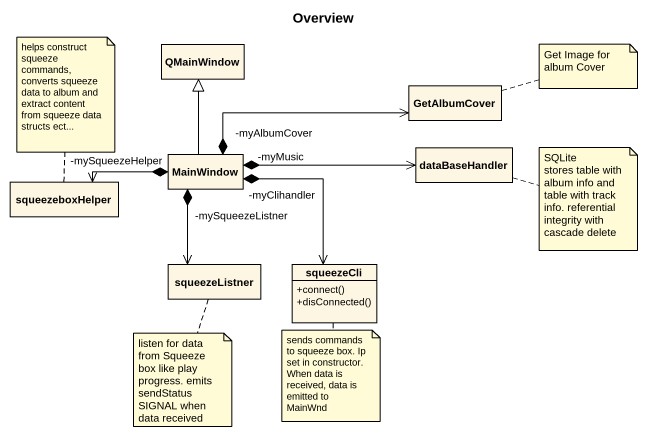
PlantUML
@startuml
title Overview
hide circle
hide empty members
skinparam classAttributeIconSize 0
class QMainWindow
class GetAlbumCover
class MainWindow
class dataBaseHandler
class squeezeboxHelper
class squeezeListner
class squeezeCli {
  +connect()
  +disConnected()
}
MainWindow -up-|> QMainWindow
MainWindow "-myAlbumCover" *-right-> GetAlbumCover
MainWindow "-myMusic" *-right-> dataBaseHandler
MainWindow "-mySqueezeHelper" *-left-> squeezeboxHelper
MainWindow "-mySqueezeListner" *--> squeezeListner
MainWindow "-myClihandler" *--> squeezeCli
note top of squeezeboxHelper : helps construct squeeze commands, converts squeeze data to album and extract content from squeeze data structs ect...
note right of GetAlbumCover : Get Image for album Cover
note right of dataBaseHandler
  SQLite
  stores table with album info and table with track info. referential integrity with cascade delete
end note
note bottom of squeezeListner : listen for data from Squeeze box like play progress. emits sendStatus SIGNAL when data received
note bottom of squeezeCli
  sends commands to squeeze box. Ip set in constructor.
  When data is received, data is emitted to MainWnd
end note
@enduml
